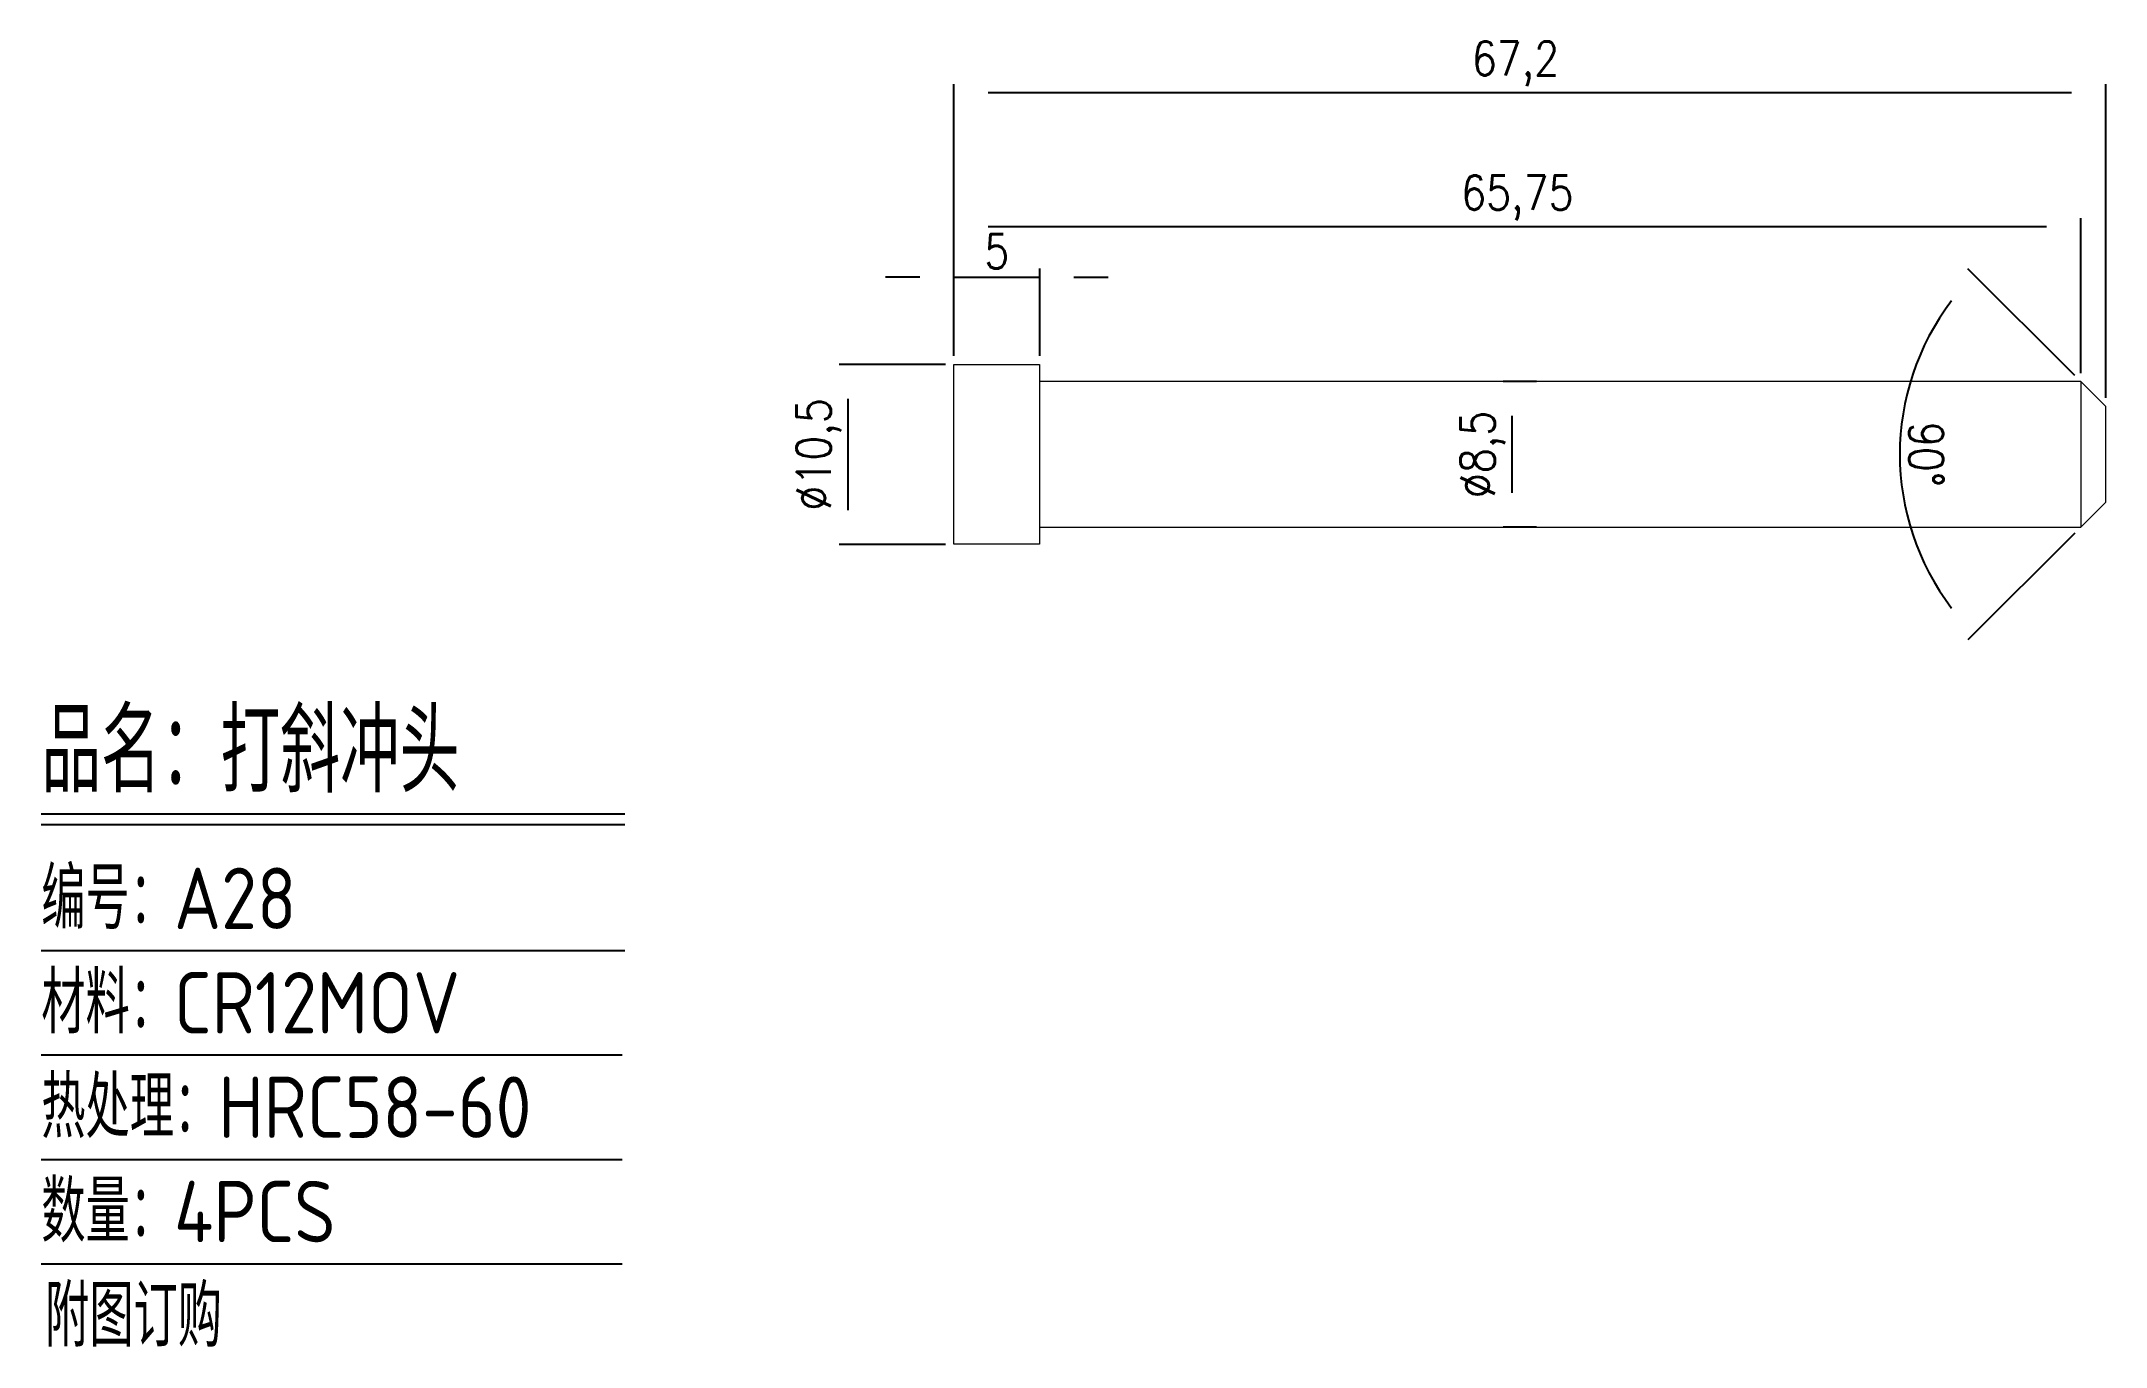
# Model space of a CAD drawing. Header units: millimetres. Extents: x 4892 to 5012, y -2658 to -2582.
import ezdxf

# ---------------------------------------------------------------- set-up
doc = ezdxf.new("R2010")
doc.units = ezdxf.units.MM
doc.layers.add('DIM', color=4, linetype='Continuous')
doc.layers.add('PRESS', color=3, linetype='Continuous')
doc.styles.add('gbenor', font='gbenor.shx', dxfattribs={"bigfont": 'gbcbig.shx'})
doc.styles.get("Standard").update_dxf_attribs({"font": 'txt.shx', "width": 0.85, "bigfont": 'ctxt.shx'})
doc.dimstyles.new('T-2-WX', dxfattribs={"dimtxt": 2, "dimasz": 2, "dimexe": 0.5, "dimexo": 0.5, "dimgap": 0.5, "dimtad": 1, "dimtxsty": 'Standard', "dimblk": 'OPEN30', "dimcen": 0, "dimazin": 3, "dimtfac": 1, "dimtmove": 0, "dimatfit": 3, "dimldrblk": 'OPEN30', "dimlwd": -1, "dimlwe": -1})

# ---------------------------------------------------------------- blocks, each defined once
blk = doc.blocks.new('*D7579')
at = {"layer": 'Defpoints', "color": 0}
for p in [(5012.05, -2584.65), (4944.85, -2600.52), (5012.05, -2602.97)]:
    blk.add_point(p, dxfattribs=at)
at = {"layer": 'DIM', "color": 0}
for p, q in [((4944.85, -2600.02), (4944.85, -2584.15)), ((4946.85, -2584.65), (5010.05, -2584.65)), ((5012.05, -2602.47), (5012.05, -2584.15))]:
    blk.add_line(p, q, dxfattribs=at)
at = {"layer": 'DIM', "color": 0, "insert": (4977.61, -2582.96), "char_height": 2, "attachment_point": 5}
blk.add_mtext('67,2', dxfattribs=at)
blk = doc.blocks.new('_Open30')
blk = doc.blocks.new('*D7580')
at = {"layer": 'Defpoints', "color": 0}
for p in [(4944.85, -2600.52), (4938.66, -2611.02), (4944.85, -2611.02)]:
    blk.add_point(p, dxfattribs=at)
at = {"layer": 'DIM', "color": 0}
for p, q in [((4944.35, -2600.52), (4938.16, -2600.52)), ((4938.66, -2602.52), (4938.66, -2609.02)), ((4944.35, -2611.02), (4938.16, -2611.02))]:
    blk.add_line(p, q, dxfattribs=at)
at = {"layer": 'DIM', "color": 0, "insert": (4936.97, -2605.77), "char_height": 2, "attachment_point": 5, "rotation": 90}
blk.add_mtext('%%c10,5', dxfattribs=at)
blk = doc.blocks.new('*D7581')
at = {"layer": 'Defpoints', "color": 0}
for p in [(4949.85, -2595.42), (4944.85, -2600.52), (4949.85, -2600.52)]:
    blk.add_point(p, dxfattribs=at)
at = {"layer": 'DIM', "color": 0}
for p, q in [((4942.85, -2595.42), (4940.85, -2595.42)), ((4944.85, -2600.02), (4944.85, -2594.92)), ((4944.85, -2595.42), (4949.85, -2595.42)), ((4949.85, -2600.02), (4949.85, -2594.92)), ((4951.85, -2595.42), (4953.85, -2595.42))]:
    blk.add_line(p, q, dxfattribs=at)
at = {"layer": 'DIM', "color": 0, "insert": (4947.35, -2593.92), "char_height": 2, "attachment_point": 5}
blk.add_mtext('5', dxfattribs=at)
blk = doc.blocks.new('*D7582')
at = {"layer": 'Defpoints', "color": 0}
for p in [(4979.33, -2601.52), (4977.4, -2610.02), (4979.33, -2610.02)]:
    blk.add_point(p, dxfattribs=at)
at = {"layer": 'DIM', "color": 0}
for p, q in [((4978.83, -2601.52), (4976.9, -2601.52)), ((4977.4, -2603.52), (4977.4, -2608.02)), ((4978.83, -2610.02), (4976.9, -2610.02))]:
    blk.add_line(p, q, dxfattribs=at)
at = {"layer": 'DIM', "color": 0, "insert": (4975.7, -2605.77), "char_height": 2, "attachment_point": 5, "rotation": 90}
blk.add_mtext('%%c8,5', dxfattribs=at)
blk = doc.blocks.new('*D7583')
at = {"layer": 'Defpoints', "color": 0}
for p in [(5010.6, -2601.52), (5000.53, -2601.93), (5012.05, -2602.97), (5012.05, -2608.57), (5010.6, -2610.02)]:
    blk.add_point(p, dxfattribs=at)
at = {"layer": 'DIM', "color": 0}
for p, q in [((5010.24, -2601.16), (5004.01, -2594.93)), ((5010.24, -2610.37), (5004.01, -2616.6))]:
    blk.add_line(p, q, dxfattribs=at)
blk.add_arc((5014.85, -2605.77), 14.82, 142.7371, 217.2629, dxfattribs=at)
at = {"layer": 'DIM', "color": 0, "insert": (5001.57, -2605.77), "char_height": 2, "attachment_point": 5, "rotation": 270}
blk.add_mtext('90%%d', dxfattribs=at)
blk = doc.blocks.new('*D7584')
at = {"layer": 'Defpoints', "color": 0}
for p in [(4944.85, -2592.48), (4944.85, -2600.52), (5010.6, -2601.52)]:
    blk.add_point(p, dxfattribs=at)
at = {"layer": 'DIM', "color": 0}
for p, q in [((4944.85, -2600.02), (4944.85, -2591.98)), ((5008.6, -2592.48), (4946.85, -2592.48)), ((5010.6, -2601.02), (5010.6, -2591.98))]:
    blk.add_line(p, q, dxfattribs=at)
at = {"layer": 'DIM', "color": 0, "insert": (4977.72, -2590.79), "char_height": 2, "attachment_point": 5}
blk.add_mtext('65,75', dxfattribs=at)

msp = doc.modelspace()

# ---------------------------------------------------------------- linework, layer by layer
at = {"layer": 'DIM', "color": 4, "linetype": 'Continuous', "lineweight": 25}
for p, q in [((4891.601, -2626.758), (4925.645, -2626.758)), ((4891.601, -2627.386), (4925.645, -2627.386)), ((4891.601, -2634.735), (4925.645, -2634.735)), ((4891.601, -2640.83), (4925.497, -2640.83)), ((4891.601, -2646.925), (4925.497, -2646.925)), ((4891.601, -2653.02), (4925.497, -2653.02))]:
    msp.add_line(p, q, dxfattribs=at)
at = {"layer": 'PRESS', "lineweight": 15}
msp.add_line((5010.595, -2601.517), (5010.595, -2610.017), dxfattribs=at)
at = {"layer": 'PRESS', "linetype": 'Continuous', "lineweight": 15}
for points in [[(4949.845, -2611.017), (4944.845, -2611.017), (4944.845, -2600.517), (4949.845, -2600.517)], [(4949.845, -2610.017), (5010.595, -2610.017), (5012.045, -2608.567), (5012.045, -2602.967), (5010.595, -2601.517), (4949.845, -2601.517)]]:
    msp.add_lwpolyline(points, close=True, dxfattribs=at)

# ---------------------------------------------------------------- texts
at = {"layer": 'DIM', "color": 3, "linetype": 'Continuous', "lineweight": 25, "style": 'gbenor'}
for s, height, p in [('品名：打斜冲头', 4.8402, (4891.601, -2625.503)), ('编号：A28', 3.5853, (4891.601, -2633.481)), ('材料：CR12MOV', 3.5853, (4891.601, -2639.576)), ('热处理：HRC58-60', 3.58531, (4891.601, -2645.671)), ('数量：4PCS', 3.5853, (4891.601, -2651.766)), ('附图订购', 3.5853, (4891.819, -2657.861))]:
    msp.add_text(s, height=height, dxfattribs=at).set_placement(p)

# ---------------------------------------------------------------- dimensions: what is measured, and where the dimension line sits
at = {"layer": 'DIM'}
dim = msp.add_linear_dim(base=(5012.045, -2584.653), p1=(4944.845, -2600.517), p2=(5012.045, -2602.967), dimstyle='T-2-WX', dxfattribs=at)
dim.commit()
dim.dimension.update_dxf_attribs({"geometry": '*D7579', "text_midpoint": (4977.612, -2584.653), "dimtype": 160})
for base, p1, p2, picture, middle in [((4944.845, -2592.479), (5010.595, -2601.517), (4944.845, -2600.517), '*D7584', (4977.72, -2590.788)), ((4949.845, -2595.424), (4944.845, -2600.517), (4949.845, -2600.517), '*D7581', (4947.345, -2593.924))]:
    dim = msp.add_linear_dim(base=base, p1=p1, p2=p2, dimstyle='T-2-WX', dxfattribs=at)
    dim.commit()
    dim.dimension.update_dxf_attribs({"geometry": picture, "text_midpoint": middle})
dim = msp.add_angular_dim_2l(base=(5000.528, -2601.931), line1=((5012.045, -2602.967), (5010.595, -2601.517)), line2=((5010.595, -2610.017), (5012.045, -2608.567)), dimstyle='T-2-WX', dxfattribs=at)
dim.commit()
dim.dimension.update_dxf_attribs({"geometry": '*D7583', "text_midpoint": (5001.571, -2605.767)})
for base, p1, p2, picture, middle in [((4938.664, -2611.017), (4944.845, -2600.517), (4944.845, -2611.017), '*D7580', (4936.974, -2605.767)), ((4977.395, -2610.017), (4979.326, -2601.517), (4979.326, -2610.017), '*D7582', (4975.705, -2605.767))]:
    dim = msp.add_linear_dim(base=base, p1=p1, p2=p2, angle=90, text='%%c<>', dimstyle='T-2-WX', dxfattribs=at)
    dim.commit()
    dim.dimension.update_dxf_attribs({"geometry": picture, "text_midpoint": middle})

doc.saveas('drawing.dxf')
